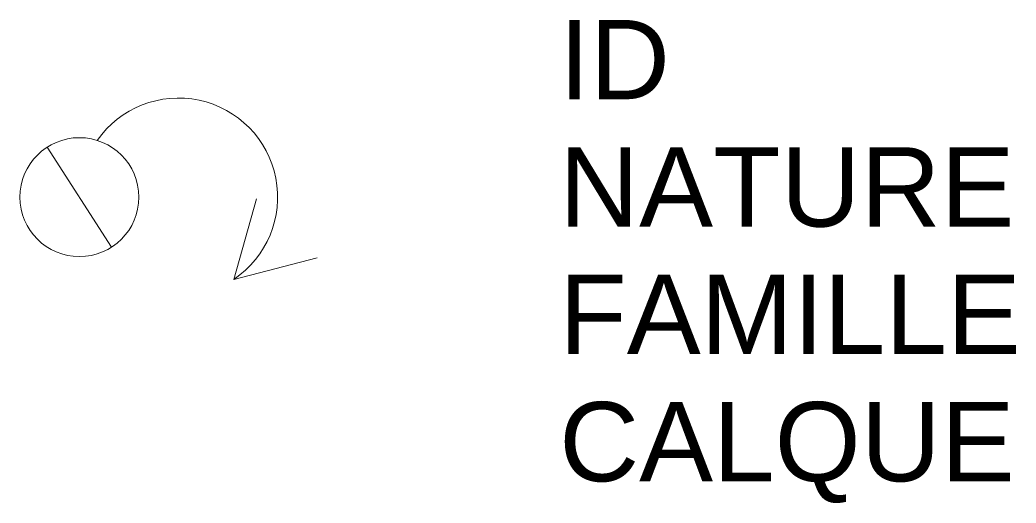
# Model space of a CAD drawing. Header units: metres. Extents: x -0.15 to 2.36, y -0.77 to 0.45.
import ezdxf

# ---------------------------------------------------------------- set-up
doc = ezdxf.new("R2010")
doc.units = ezdxf.units.M
doc.linetypes.add('Socle_Continu', pattern=[2.5, 2.5, 0])
doc.layers.add('EAUPO_SCT', color=140, linetype='Socle_Continu', lineweight=13)
doc.styles.add('Reseaux', font='arial.ttf')
doc.styles.get("Standard").update_dxf_attribs({"font": 'arial.ttf'})

msp = doc.modelspace()

# ---------------------------------------------------------------- linework, layer by layer
at = {"layer": 'EAUPO_SCT', "linetype": 'Socle_Continu'}
msp.add_line((-0.0813, 0.1261), (0.0813, -0.1261), dxfattribs=at)
at = {"layer": 'EAUPO_SCT', "linetype": 'Socle_Continu', "flags": 128}
msp.add_lwpolyline([(0.4464, -0.0044), (0.3897, -0.2074), (0.5995, -0.1535)], dxfattribs=at)
at = {"layer": 'EAUPO_SCT', "linetype": 'Socle_Continu'}
msp.add_circle((0, 0), 0.15, dxfattribs=at)
msp.add_arc((0.25, 0), 0.25, 303.9623, 145.0848, dxfattribs=at)

# ---------------------------------------------------------------- texts
at = {"layer": 'EAUPO_SCT', "linetype": 'Socle_Continu', "flags": 9}
for tag, p, s in [('ID', (1.2101, 0.247), 'AP_2034'), ('NATURE', (1.2101, -0.0743), 'Purge')]:
    msp.add_attdef(tag, p, s, height=0.2, dxfattribs=at)
at = {"layer": 'EAUPO_SCT', "linetype": 'Socle_Continu', "style": 'Reseaux', "flags": 9}
for tag, p, s in [('FAMILLE', (1.2101, -0.3955), 'Eau potable'), ('CALQUE', (1.2101, -0.7168), 'EAUPO_SCT')]:
    msp.add_attdef(tag, p, s, height=0.2, dxfattribs=at)

doc.saveas('drawing.dxf')
